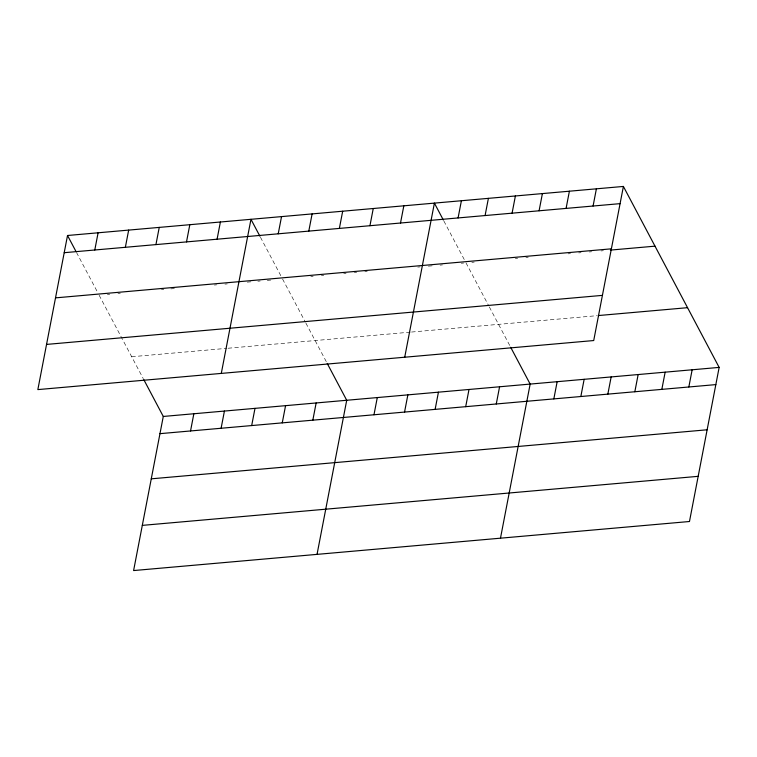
<?xml version="1.0" encoding="UTF-8"?>
<svg xmlns="http://www.w3.org/2000/svg" width="757" height="757" viewBox="0 0 757 757"><rect width="100%" height="100%" fill="white"/><g stroke="black" fill="none" stroke-linecap="round" stroke-linejoin="round"><path stroke-width="0.57" stroke-dasharray="3.79 2.84" d="M107.352 294.482L109.708 294.274M117.941 293.546L120.287 293.338M161.449 289.713L163.796 289.505M170.855 288.881L174.384 288.568M214.363 285.039L216.71 284.831M224.943 284.102L227.299 283.903M247.284 282.134L250.813 281.822M257.872 281.197L260.219 280.989M267.278 280.374L270.807 280.062M310.786 276.532L313.133 276.324M321.365 275.595L323.722 275.387M343.706 273.627L346.063 273.419M354.295 272.69L356.642 272.482M364.874 271.763L367.221 271.555M417.788 267.089L420.135 266.88M428.367 266.152L434.253 265.641M440.129 265.12L442.485 264.912M461.297 263.247L463.644 263.048M471.866 262.319L474.213 262.111M515.299 258.487L517.646 258.279M525.869 257.55L528.216 257.342M568.129 253.822L570.475 253.614M578.689 252.895L581.035 252.687M589.258 251.958L591.605 251.75M600.992 250.927L603.348 250.718M131.68 356.736L226.93 348.334M228.103 348.229L410.36 332.143M411.543 332.039L597.159 315.66M443.876 221.035L464.42 259.85M466 262.84L488.785 305.904M489.334 306.935L510.142 346.261M260.446 237.215L280.979 276.04M282.56 279.021L305.355 322.094M305.894 323.116L326.702 362.442M76.476 252.412L97.549 292.221M99.129 295.211L143.272 378.632"/><path stroke-width="1.14" d="M67.524 235.493L37.85 389.6L593.715 340.546L623.399 186.44L67.524 235.493L75.955 251.419M94.786 249.999L98.098 232.796M125.359 247.302L128.671 230.1M155.933 244.596L159.244 227.393M186.506 241.899L189.818 224.697M143.792 379.626L163.285 416.454L133.601 570.56L689.476 521.507L719.15 367.4L623.399 186.44M217.079 239.203L220.391 222M190.537 430.96L193.849 413.757M221.29 373.409L250.964 219.303L259.916 236.222M221.11 428.263L224.422 411.06M278.226 233.809L281.538 216.606M251.684 425.566L254.995 408.364M308.799 231.112L312.111 213.909M282.257 422.87L285.569 405.667M339.373 228.415L342.684 211.212M312.83 420.163L316.142 402.97M369.946 225.718L373.258 208.516M317.041 554.37L346.715 400.264L327.232 363.445M400.51 223.022L403.831 205.819M373.977 414.77L377.289 397.567M404.721 357.219L434.404 203.122L443.356 220.041M404.55 412.073L407.862 394.87M458.089 217.94L461.401 200.737M435.124 409.376L438.435 392.173M485.086 215.556L488.397 198.353M465.697 406.679L469.009 389.477M512.082 213.171L515.394 195.968M496.27 403.983L499.582 386.78M539.088 210.787L542.4 193.584M500.481 538.189L530.155 384.083L510.672 347.255M566.085 208.412L569.396 191.209M553.84 398.901L557.152 381.698M593.081 206.027L596.393 188.824M580.837 396.517L584.149 379.314M607.843 394.132L611.154 376.939M634.839 391.757L638.151 374.554M661.836 389.372L665.148 372.17M688.842 386.988L692.153 369.785M64.213 252.696L620.087 203.642M55.516 297.87L611.382 248.826M610.388 250.094L654.994 246.157M46.546 344.416L602.421 295.372M598.333 315.555L687.555 307.683M163.285 416.454L719.15 367.4M159.964 433.657L715.838 384.603M151.268 478.831L707.142 429.787M142.307 525.377L698.172 476.333"/></g></svg>
